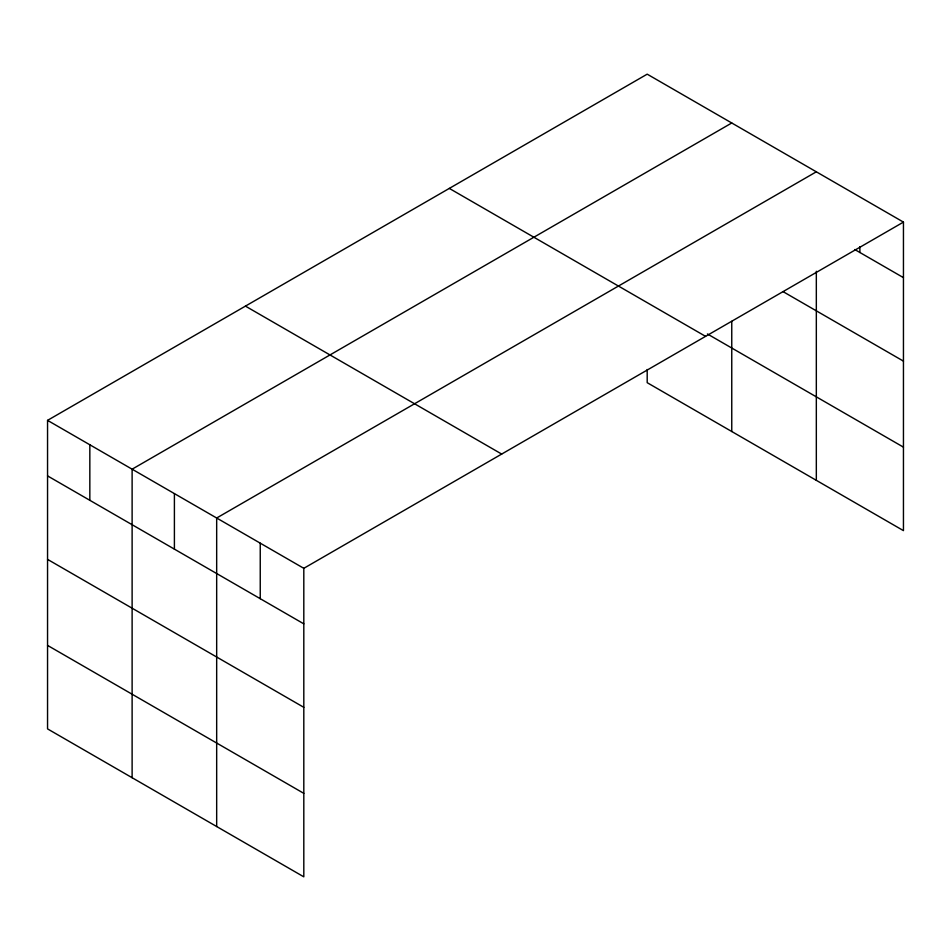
<?xml version="1.0" encoding="UTF-8"?>
<svg xmlns="http://www.w3.org/2000/svg" width="951" height="951" viewBox="0 0 951 951"><rect width="100%" height="100%" fill="white"/><g stroke="black" fill="none" stroke-linecap="round" stroke-linejoin="round"><path stroke-width="1.43" d="M903.45 222.106L647.191 74.166L47.55 420.366L47.55 728.894L303.809 876.834L303.809 568.318L903.45 222.106L903.45 530.634L647.191 382.682L647.191 369.499M731.759 122.988L132.118 469.188L132.118 777.716M816.327 171.81L216.673 518.01L216.673 826.538M854.759 249.531L903.45 277.644M783.006 291.6L903.45 361.13M707.413 333.967L903.45 447.148M449.312 188.405L705.571 336.357M245.429 306.115L501.688 454.067M47.55 420.366L303.809 568.318M47.55 475.892L303.809 623.844M47.55 559.378L303.809 707.33M47.55 645.396L303.809 793.348M859.882 246.642L859.882 252.49M816.327 271.285L816.327 480.338M731.759 321.331L731.759 431.504M260.241 543.164L260.241 598.69M174.402 493.605L174.402 549.131M89.834 444.771L89.834 500.309"/></g></svg>
